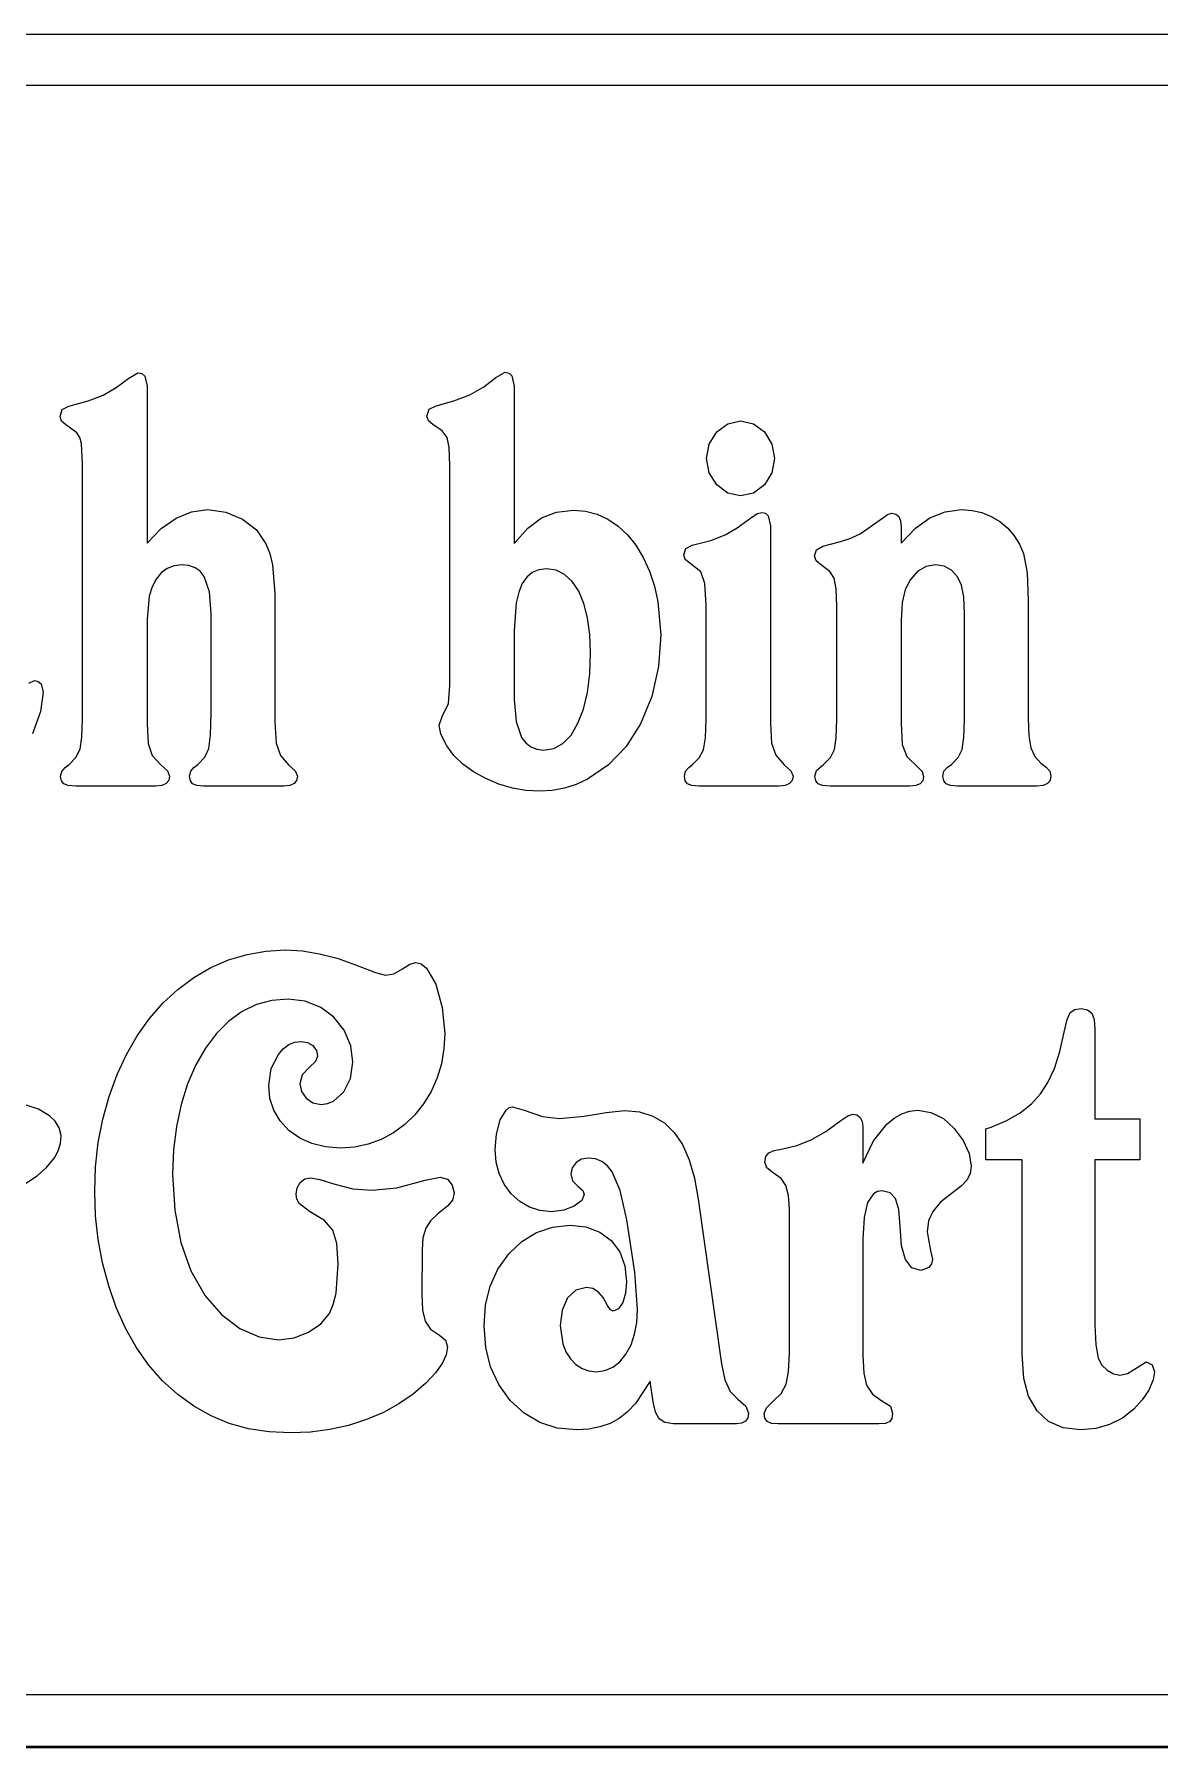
# Model space of a CAD drawing. Extents: x 0 to 380, y 0 to 510.
# Drawn here: x 194 to 305.6, y 169.9 to 339.8 of the extents above; entities that cross this region are included whole.
import ezdxf

# ---------------------------------------------------------------- set-up
doc = ezdxf.new("R2010")
doc.units = 0

msp = doc.modelspace()

# ---------------------------------------------------------------- linework, layer by layer
at = {"layer": 'Ebene 1'}
for p, q in [((0.2883, 339.760406), (380.28848, 339.760406)), ((360.20003, 334.670602), (19.97688, 334.670602)), ((203.367272, 305.686831), (204.292082, 306.200378)), ((204.292082, 306.200378), (204.684788, 306.117304)), ((204.684788, 306.117304), (204.965292, 305.868083)), ((204.965292, 305.868083), (205.189695, 304.871198)), ((238.555976, 304.812668), (239.761289, 305.747249)), ((239.761289, 305.747249), (240.686108, 306.260795)), ((240.686108, 306.260795), (241.07881, 306.173945)), ((241.07881, 306.173945), (241.359311, 305.913396)), ((241.359311, 305.913396), (241.583712, 304.871198)), ((200.837642, 303.995146), (202.136459, 304.735258)), ((202.136459, 304.735258), (203.367272, 305.686831)), ((205.189695, 304.871198), (205.189695, 289.313741)), ((205.189695, 304.871198), (205.189695, 304.871198)), ((235.604744, 303.407966), (237.170461, 304.032907)), ((237.170461, 304.032907), (238.555976, 304.812668)), ((241.583712, 304.871198), (241.583712, 289.283533)), ((241.583712, 304.871198), (241.583712, 304.871198)), ((196.567194, 301.880541), (196.784796, 302.560236)), ((196.784796, 302.560236), (197.437603, 302.907635)), ((197.437603, 302.907635), (199.362026, 303.436287)), ((199.362026, 303.436287), (200.837642, 303.995146)), ((232.934015, 301.91075), (233.165217, 302.590444)), ((233.165217, 302.590444), (233.858824, 302.937844)), ((233.858824, 302.937844), (235.604744, 303.407966)), ((196.703195, 301.404755), (196.567194, 301.880541)), ((197.111199, 301.064908), (196.703195, 301.404755)), ((198.226415, 300.249274), (197.111199, 301.064908)), ((233.076815, 301.442516), (232.934015, 301.91075)), ((233.505216, 301.064908), (233.076815, 301.442516)), ((234.436831, 300.44563), (233.505216, 301.064908)), ((261.657544, 300.3399), (262.765961, 301.155533)), ((262.765961, 301.155533), (264.023973, 301.427411)), ((264.023973, 301.427411), (265.309189, 301.155533)), ((265.309189, 301.155533), (266.390402, 300.3399)), ((198.518815, 299.803696), (198.226415, 300.249274)), ((198.688815, 299.191971), (198.518815, 299.803696)), ((198.797616, 297.137782), (198.688815, 299.191971)), ((234.946835, 299.796144), (234.436831, 300.44563)), ((235.130441, 298.784154), (234.946835, 299.796144)), ((260.651139, 297.711747), (260.90274, 299.139106)), ((260.90274, 299.139106), (261.657544, 300.3399)), ((266.390402, 300.3399), (267.124809, 299.139106)), ((267.124809, 299.139106), (267.369611, 297.711747)), ((235.191642, 297.016948), (235.130441, 298.784154)), ((260.90274, 296.284388), (260.651139, 297.711747)), ((267.369611, 297.711747), (267.124809, 296.284388)), ((267.369611, 297.711747), (267.369611, 297.711747)), ((198.797616, 272.729188), (198.797616, 297.137782)), ((235.191642, 275.206302), (235.191642, 297.016948)), ((261.657544, 295.083594), (260.90274, 296.284388)), ((267.124809, 296.284388), (266.390402, 295.083594)), ((262.765961, 294.26796), (261.657544, 295.083594)), ((264.023973, 293.996082), (262.765961, 294.26796)), ((265.309189, 294.26796), (264.023973, 293.996082)), ((266.390402, 295.083594), (265.309189, 294.26796)), ((208.066123, 291.805956), (209.601241, 292.429009)), ((209.601241, 292.429009), (211.200961, 292.636694)), ((211.200961, 292.636694), (213.002983, 292.402577)), ((213.002983, 292.402577), (214.655401, 291.700225)), ((244.303749, 291.821059), (245.758961, 292.387472)), ((245.758961, 292.387472), (247.458981, 292.576276)), ((247.458981, 292.576276), (248.654093, 292.478097)), ((248.654093, 292.478097), (249.791406, 292.183563)), ((249.791406, 292.183563), (250.870918, 291.692673)), ((265.139189, 291.881478), (265.696792, 292.243981)), ((265.696792, 292.243981), (266.118399, 292.364815)), ((266.118399, 292.364815), (266.499203, 292.281742)), ((266.499203, 292.281742), (266.771205, 292.03252)), ((278.08653, 291.790851), (278.589735, 292.153355)), ((278.589735, 292.153355), (279.011339, 292.27419)), ((279.011339, 292.27419), (279.415947, 292.191116)), ((279.415947, 292.191116), (279.704953, 291.941894)), ((282.792182, 291.821059), (284.295001, 292.432785)), ((284.295001, 292.432785), (285.920219, 292.636694)), ((285.920219, 292.636694), (286.964031, 292.56306)), ((286.964031, 292.56306), (287.946644, 292.342159)), ((287.946644, 292.342159), (288.868056, 291.973991)), ((205.189695, 289.313741), (206.595608, 290.767533)), ((206.595608, 290.767533), (208.066123, 291.805956)), ((214.655401, 291.700225), (216.022216, 290.620266)), ((216.022216, 290.620266), (216.967429, 289.253324)), ((241.583712, 289.283533), (242.93013, 290.793965)), ((242.93013, 290.793965), (244.303749, 291.821059)), ((250.870918, 291.692673), (251.892631, 291.005426)), ((251.892631, 291.005426), (252.810642, 290.136927)), ((262.500757, 290.129375), (263.690773, 290.824174)), ((263.690773, 290.824174), (265.139189, 291.881478)), ((266.771205, 292.03252), (266.988808, 291.035634)), ((266.988808, 291.035634), (266.988808, 271.460426)), ((275.890104, 290.242658), (278.08653, 291.790851)), ((279.704953, 291.941894), (279.878357, 291.526525)), ((279.878357, 291.526525), (279.936158, 290.945009)), ((279.936158, 290.945009), (279.936158, 289.313741)), ((279.936158, 290.945009), (279.936158, 290.945009)), ((279.936158, 289.313741), (281.370969, 290.786413)), ((281.370969, 290.786413), (282.792182, 291.821059)), ((288.868056, 291.973991), (289.728267, 291.458556)), ((289.728267, 291.458556), (290.506875, 290.795854)), ((290.506875, 290.795854), (291.156281, 290.046301)), ((216.967429, 289.253324), (217.360131, 288.299864)), ((252.810642, 290.136927), (253.633453, 289.102281)), ((253.633453, 289.102281), (254.361063, 287.901487)), ((258.393511, 288.165813), (258.597513, 288.777538)), ((258.597513, 288.777538), (259.209519, 289.102281)), ((259.209519, 289.102281), (261.079542, 289.585619)), ((261.079542, 289.585619), (262.500757, 290.129375)), ((271.551655, 288.664255), (272.184065, 289.011655)), ((272.184065, 289.011655), (273.70728, 289.404367)), ((273.70728, 289.404367), (274.796992, 289.734775)), ((274.796992, 289.734775), (275.890104, 290.242658)), ((291.156281, 290.046301), (291.676486, 289.209899)), ((291.676486, 289.209899), (292.06749, 288.286648)), ((207.862125, 287.080189), (207.175316, 286.813975)), ((208.644135, 287.168927), (207.862125, 287.080189)), ((209.34284, 287.097181), (208.644135, 287.168927)), ((209.942945, 286.881945), (209.34284, 287.097181)), ((217.360131, 288.299864), (217.640632, 287.161375)), ((217.640632, 287.161375), (217.865034, 284.329314)), ((254.361063, 287.901487), (254.993472, 286.534546)), ((258.543112, 287.682475), (258.393511, 288.165813)), ((258.991917, 287.319971), (258.543112, 287.682475)), ((260.079928, 286.474128), (258.991917, 287.319971)), ((271.340852, 288.044978), (271.551655, 288.664255)), ((271.524455, 287.569192), (271.340852, 288.044978)), ((272.075264, 287.10851), (271.524455, 287.569192)), ((272.857275, 286.519442), (272.075264, 287.10851)), ((283.336197, 287.168927), (282.424983, 287.010332)), ((284.199805, 287.032988), (283.336197, 287.168927)), ((292.06749, 288.286648), (292.414297, 286.383503)), ((206.0873, 285.74912), (205.694598, 284.980688)), ((206.583707, 286.370286), (206.0873, 285.74912)), ((207.175316, 286.813975), (206.583707, 286.370286)), ((210.444449, 286.523217), (209.942945, 286.881945)), ((210.847353, 286.020999), (210.444449, 286.523217)), ((211.377758, 284.495462), (210.847353, 286.020999)), ((242.819628, 285.960581), (242.372525, 285.3262)), ((243.372134, 286.413711), (242.819628, 285.960581)), ((244.030042, 286.685589), (243.372134, 286.413711)), ((244.793354, 286.776215), (244.030042, 286.685589)), ((245.736862, 286.6365), (244.793354, 286.776215)), ((246.581771, 286.217355), (245.736862, 286.6365)), ((247.328081, 285.51878), (246.581771, 286.217355)), ((247.975791, 284.540775), (247.328081, 285.51878)), ((254.993472, 286.534546), (255.481375, 285.052434)), ((260.487937, 285.3262), (260.079928, 286.474128)), ((273.299281, 285.839747), (272.857275, 286.519442)), ((273.503283, 284.797548), (273.299281, 285.839747)), ((280.874563, 285.718912), (280.344157, 284.722026)), ((281.59537, 286.534546), (280.874563, 285.718912)), ((282.424983, 287.010332), (281.59537, 286.534546)), ((284.941009, 286.625172), (284.199805, 287.032988)), ((285.539415, 285.983238), (284.941009, 286.625172)), ((285.920219, 285.144948), (285.539415, 285.983238)), ((292.414297, 286.383503), (292.5299, 283.634515)), ((205.414097, 284.064988), (205.189695, 281.791787)), ((205.694598, 284.980688), (205.414097, 284.064988)), ((211.55456, 282.335543), (211.377758, 284.495462)), ((217.865034, 284.329314), (217.865034, 283.634515)), ((242.027419, 284.469029), (241.780915, 283.40795)), ((242.372525, 285.3262), (242.027419, 284.469029)), ((248.487494, 283.3211), (247.975791, 284.540775)), ((255.481375, 285.052434), (255.829877, 283.506129)), ((260.596738, 283.181385), (260.487937, 285.3262)), ((273.571284, 283.060551), (273.503283, 284.797548)), ((280.344157, 284.722026), (280.038158, 283.438159)), ((286.144624, 283.989467), (285.920219, 285.144948)), ((286.219426, 282.335543), (286.144624, 283.989467)), ((211.55456, 272.457316), (211.55456, 282.335543)), ((217.865034, 283.634515), (217.865034, 272.276064)), ((241.780915, 283.40795), (241.583712, 280.674067)), ((248.852996, 281.897518), (248.487494, 283.3211)), ((255.829877, 283.506129), (256.108678, 280.220937)), ((260.596738, 272.517733), (260.596738, 283.181385)), ((273.571284, 272.427102), (273.571284, 283.060551)), ((280.038158, 283.438159), (279.936158, 281.640744)), ((286.219426, 272.427102), (286.219426, 282.335543)), ((292.5299, 283.634515), (292.5299, 271.973978)), ((205.189695, 281.791787), (205.189695, 272.064599)), ((241.583712, 280.674067), (241.583712, 273.816698)), ((241.583712, 280.674067), (241.583712, 280.674067)), ((249.072298, 280.270027), (248.852996, 281.897518)), ((249.145398, 278.438627), (249.072298, 280.270027)), ((279.936158, 281.640744), (279.936158, 271.460426)), ((256.108678, 280.220937), (255.884277, 277.094343)), ((249.067197, 276.359896), (249.145398, 278.438627)), ((255.884277, 277.094343), (255.211074, 274.118795)), ((193.466353, 275.447928), (194.037563, 275.689597)), ((194.037563, 275.689597), (194.40477, 275.614076)), ((194.40477, 275.614076), (194.69037, 275.387511)), ((194.69037, 275.387511), (194.907972, 274.541673)), ((235.055636, 273.423991), (235.191642, 275.206302)), ((248.832595, 274.503952), (249.067197, 276.359896)), ((194.907972, 274.541673), (194.635969, 272.638525)), ((194.907972, 274.541673), (194.907972, 274.541673)), ((241.583712, 273.816698), (241.765614, 271.622798)), ((248.441591, 272.870796), (248.832595, 274.503952)), ((255.211074, 274.118795), (254.102659, 271.415119)), ((194.635969, 272.638525), (193.847157, 270.403088)), ((198.736417, 270.07083), (198.797616, 271.853144)), ((198.797616, 271.853144), (198.797616, 272.729188)), ((205.189695, 272.064599), (205.189695, 271.400009)), ((211.493361, 270.282288), (211.55456, 272.457316)), ((217.865034, 272.276064), (217.865034, 271.611475)), ((234.130827, 271.279175), (234.430035, 272.125016)), ((234.430035, 272.125016), (235.055636, 273.423991)), ((247.894185, 271.460426), (248.441591, 272.870796)), ((260.535536, 270.025518), (260.596738, 271.853144)), ((260.596738, 271.853144), (260.596738, 272.517733)), ((273.510082, 270.017964), (273.571284, 271.853144)), ((273.571284, 271.853144), (273.571284, 272.427102)), ((286.158225, 270.048173), (286.219426, 271.853144)), ((286.219426, 271.853144), (286.219426, 272.427102)), ((292.5299, 271.973978), (292.5979, 270.206767)), ((198.552819, 268.892689), (198.736417, 270.07083)), ((205.189695, 271.400009), (205.298497, 269.466658)), ((211.309762, 268.953107), (211.493361, 270.282288)), ((217.865034, 271.611475), (218.00104, 269.496862)), ((234.321229, 270.388023), (234.130827, 271.279175)), ((234.892435, 269.224989), (234.321229, 270.388023)), ((241.765614, 271.622798), (242.311321, 270.055726)), ((246.418569, 269.466658), (247.212478, 270.297395)), ((247.212478, 270.297395), (247.894185, 271.460426)), ((254.102659, 271.415119), (252.681444, 269.164572)), ((266.988808, 271.460426), (267.097609, 269.496862)), ((279.936158, 271.460426), (280.044959, 269.345824)), ((292.5979, 270.206767), (292.801903, 269.013524)), ((198.13121, 268.061953), (198.552819, 268.892689)), ((205.298497, 269.466658), (205.706496, 268.258314)), ((210.915356, 268.092164), (211.309762, 268.953107)), ((218.00104, 269.496862), (218.409039, 268.258314)), ((235.613244, 268.275306), (234.892435, 269.224989)), ((242.311321, 270.055726), (242.7206, 269.507251)), ((242.7206, 269.507251), (243.220831, 269.115483)), ((243.220831, 269.115483), (243.812013, 268.880422)), ((243.812013, 268.880422), (244.494146, 268.802069)), ((244.494146, 268.802069), (245.512459, 268.968216)), ((245.512459, 268.968216), (246.418569, 269.466658)), ((252.681444, 269.164572), (250.920222, 267.329398)), ((259.930329, 268.031747), (260.351931, 268.832272)), ((260.351931, 268.832272), (260.535536, 270.025518)), ((267.097609, 269.496862), (267.505618, 268.288517)), ((272.918472, 268.069509), (273.326477, 268.862486)), ((273.326477, 268.862486), (273.510082, 270.017964)), ((280.044959, 269.345824), (280.507359, 268.167683)), ((285.587019, 268.069509), (285.974619, 268.862486)), ((285.974619, 268.862486), (286.158225, 270.048173)), ((292.801903, 269.013524), (293.196304, 268.152578)), ((196.621594, 266.204118), (196.737194, 266.695014)), ((196.737194, 266.695014), (197.083994, 267.080173)), ((197.083994, 267.080173), (197.464798, 267.382259)), ((197.464798, 267.382259), (198.13121, 268.061953)), ((205.706496, 268.258314), (206.549709, 267.352055)), ((206.549709, 267.352055), (207.202516, 266.747878)), ((207.202516, 266.747878), (207.420118, 266.204118)), ((209.405743, 266.204118), (209.514544, 266.710116)), ((209.514544, 266.710116), (209.840947, 267.080173)), ((209.840947, 267.080173), (210.221751, 267.382259)), ((210.221751, 267.382259), (210.915356, 268.092164)), ((218.409039, 268.258314), (219.225057, 267.352055)), ((219.225057, 267.352055), (219.877863, 266.747878)), ((219.877863, 266.747878), (220.095466, 266.204118)), ((236.497256, 267.420024), (235.613244, 268.275306)), ((237.544469, 266.659143), (236.497256, 267.420024)), ((250.920222, 267.329398), (248.8462, 265.932246)), ((258.447911, 266.204118), (258.556713, 266.725223)), ((258.556713, 266.725223), (258.883116, 267.080173)), ((258.883116, 267.080173), (259.26392, 267.382259)), ((259.26392, 267.382259), (259.930329, 268.031747)), ((267.505618, 268.288517), (268.348821, 267.352055)), ((268.348821, 267.352055), (269.001628, 266.747878)), ((269.001628, 266.747878), (269.21923, 266.204118)), ((271.395252, 266.204118), (271.531258, 266.778087)), ((271.531258, 266.778087), (272.238466, 267.382259)), ((272.238466, 267.382259), (272.918472, 268.069509)), ((280.507359, 268.167683), (281.59537, 267.110387)), ((281.59537, 267.110387), (282.023778, 266.67991)), ((282.023778, 266.67991), (282.16658, 266.173914)), ((284.0706, 266.204118), (284.179401, 266.710116)), ((284.179401, 266.710116), (284.505804, 267.080173)), ((284.505804, 267.080173), (284.913813, 267.382259)), ((284.913813, 267.382259), (285.587019, 268.069509)), ((293.196304, 268.152578), (293.781112, 267.503093)), ((293.781112, 267.503093), (294.325118, 267.110387)), ((294.325118, 267.110387), (294.671925, 266.725223)), ((294.671925, 266.725223), (294.787527, 266.234332)), ((196.703195, 265.758545), (196.621594, 266.204118)), ((196.947998, 265.448908), (196.703195, 265.758545)), ((197.376403, 265.290309), (196.947998, 265.448908)), ((198.117614, 265.237442), (197.376403, 265.290309)), ((206.032899, 265.237442), (198.117614, 265.237442)), ((206.639808, 265.297859), (206.032899, 265.237442)), ((207.073313, 265.479111), (206.639808, 265.297859)), ((207.333417, 265.781197), (207.073313, 265.479111)), ((207.420118, 266.204118), (207.333417, 265.781197)), ((209.480543, 265.758545), (209.405743, 266.204118)), ((209.704941, 265.448908), (209.480543, 265.758545)), ((210.112945, 265.290309), (209.704941, 265.448908)), ((210.792952, 265.237442), (210.112945, 265.290309)), ((218.735452, 265.237442), (210.792952, 265.237442)), ((219.330458, 265.297859), (218.735452, 265.237442)), ((219.755462, 265.479111), (219.330458, 265.297859)), ((220.010465, 265.781197), (219.755462, 265.479111)), ((220.095466, 266.204118), (220.010465, 265.781197)), ((238.754883, 265.992663), (237.544469, 266.659143)), ((240.068997, 265.43758), (238.754883, 265.992663)), ((241.400111, 265.041092), (240.068997, 265.43758)), ((242.748226, 264.803199), (241.400111, 265.041092)), ((246.561372, 265.025987), (245.357757, 264.799423)), ((247.724186, 265.403595), (246.561372, 265.025987)), ((248.8462, 265.932246), (247.724186, 265.403595)), ((258.529512, 265.758545), (258.447911, 266.204118)), ((258.774315, 265.448908), (258.529512, 265.758545)), ((259.195919, 265.290309), (258.774315, 265.448908)), ((259.916726, 265.237442), (259.195919, 265.290309)), ((267.859216, 265.237442), (259.916726, 265.237442)), ((268.454222, 265.297859), (267.859216, 265.237442)), ((267.859216, 265.237442), (267.859216, 265.237442)), ((268.879227, 265.479111), (268.454222, 265.297859)), ((269.134229, 265.781197), (268.879227, 265.479111)), ((269.21923, 266.204118), (269.134229, 265.781197)), ((271.476853, 265.758545), (271.395252, 266.204118)), ((271.721656, 265.448908), (271.476853, 265.758545)), ((272.150061, 265.290309), (271.721656, 265.448908)), ((272.891272, 265.237442), (272.150061, 265.290309)), ((280.806567, 265.237442), (272.891272, 265.237442)), ((281.401573, 265.295972), (280.806567, 265.237442)), ((281.826577, 265.47156), (281.401573, 265.295972)), ((282.08158, 265.764208), (281.826577, 265.47156)), ((282.16658, 266.173914), (282.08158, 265.764208)), ((284.152201, 265.758545), (284.0706, 266.204118)), ((284.397003, 265.448908), (284.152201, 265.758545)), ((284.818607, 265.290309), (284.397003, 265.448908)), ((285.539415, 265.237442), (284.818607, 265.290309)), ((293.400309, 265.237442), (285.539415, 265.237442)), ((294.007217, 265.299748), (293.400309, 265.237442)), ((294.440723, 265.486665), (294.007217, 265.299748)), ((294.700826, 265.798193), (294.440723, 265.486665)), ((294.787527, 266.234332), (294.700826, 265.798193)), ((244.113342, 264.723901), (242.748226, 264.803199)), ((245.357757, 264.799423), (244.113342, 264.723901)), ((211.496373, 247.241257), (213.269498, 248.007067)), ((213.269498, 248.007067), (215.096704, 248.554075)), ((215.096704, 248.554075), (216.977992, 248.882279)), ((216.977992, 248.882279), (218.913361, 248.991681)), ((218.913361, 248.991681), (220.586048, 248.89944)), ((220.586048, 248.89944), (222.297364, 248.622717)), ((222.297364, 248.622717), (224.04731, 248.161513)), ((224.04731, 248.161513), (225.835886, 247.515827)), ((209.819824, 246.256642), (211.496373, 247.241257)), ((225.835886, 247.515827), (227.82148, 246.743579)), ((227.82148, 246.743579), (228.833591, 246.486163)), ((228.833591, 246.486163), (229.652553, 246.640612)), ((229.652553, 246.640612), (230.502415, 247.103961)), ((230.502415, 247.103961), (231.236391, 247.593053)), ((231.236391, 247.593053), (231.831296, 247.756084)), ((231.831296, 247.756084), (232.356665, 247.610215)), ((232.356665, 247.610215), (232.882034, 247.172609)), ((232.882034, 247.172609), (233.809159, 245.593794)), ((206.791218, 243.733968), (208.251439, 245.087546)), ((208.251439, 245.087546), (209.819824, 246.256642)), ((233.809159, 245.593794), (234.458141, 243.294209)), ((205.439162, 242.195908), (206.791218, 243.733968)), ((216.047006, 243.568787), (214.619621, 242.882345)), ((217.570967, 243.980652), (216.047006, 243.568787)), ((219.191504, 244.11794), (217.570967, 243.980652)), ((220.860323, 243.912008), (219.191504, 244.11794)), ((222.40553, 243.294209), (220.860323, 243.912008)), ((223.711231, 242.316028), (222.40553, 243.294209)), ((234.458141, 243.294209), (234.705378, 240.720054)), ((296.699091, 242.779382), (297.139474, 243.088282)), ((297.139474, 243.088282), (297.780734, 243.191248)), ((297.780734, 243.191248), (298.398816, 243.07112)), ((298.398816, 243.07112), (298.831473, 242.710735)), ((204.226174, 240.490528), (205.439162, 242.195908)), ((213.288811, 241.921327), (212.071961, 240.709329)), ((214.619621, 242.882345), (213.288811, 241.921327)), ((224.723346, 241.028948), (223.711231, 242.316028)), ((296.11191, 240.857339), (296.397776, 242.110101)), ((296.397776, 242.110101), (296.699091, 242.779382)), ((298.831473, 242.710735), (299.063258, 242.084355)), ((299.063258, 242.084355), (299.14052, 241.097596)), ((203.152256, 238.634988), (204.226174, 240.490528)), ((212.071961, 240.709329), (210.986452, 239.269946)), ((218.69124, 239.197009), (219.230131, 239.604585)), ((219.230131, 239.604585), (219.819242, 239.849131)), ((219.819242, 239.849131), (220.458572, 239.930647)), ((220.458572, 239.930647), (221.092105, 239.82768)), ((221.092105, 239.82768), (221.632924, 239.518781)), ((221.632924, 239.518781), (221.980599, 239.029689)), ((225.372331, 239.501619), (224.723346, 241.028948)), ((225.588659, 237.871318), (225.372331, 239.501619)), ((234.705378, 240.720054), (234.620391, 239.188428)), ((295.663802, 238.915997), (296.11191, 240.857339)), ((299.14052, 241.097596), (299.14052, 232.242495)), ((202.217406, 236.62929), (203.152256, 238.634988)), ((210.986452, 239.269946), (210.032286, 237.603179)), ((217.484045, 237.227774), (218.202567, 238.626402)), ((218.202567, 238.626402), (218.69124, 239.197009)), ((221.895613, 237.922802), (221.29298, 237.356481)), ((222.096491, 238.454793), (221.895613, 237.922802)), ((221.980599, 239.029689), (222.096491, 238.454793)), ((225.364605, 236.25818), (225.588659, 237.871318)), ((234.620391, 239.188428), (234.365431, 237.716866)), ((295.122981, 237.244939), (295.663802, 238.915997)), ((201.421625, 234.473432), (202.217406, 236.62929)), ((210.032286, 237.603179), (209.209463, 235.709029)), ((217.244537, 235.571733), (217.484045, 237.227774)), ((220.574464, 236.618562), (220.334959, 235.709029)), ((221.29298, 237.356481), (220.574464, 236.618562)), ((224.69244, 234.919611), (225.364605, 236.25818)), ((233.940498, 236.305368), (233.345592, 234.953935)), ((234.365431, 237.716866), (233.940498, 236.305368)), ((294.489446, 235.844166), (295.122981, 237.244939)), ((200.79968, 232.223185), (201.421625, 234.473432)), ((209.209463, 235.709029), (208.560479, 233.669007)), ((217.370085, 234.276076), (217.244537, 235.571733)), ((220.334959, 235.709029), (220.489478, 234.945359)), ((220.489478, 234.945359), (220.953036, 234.301812)), ((223.664877, 233.992921), (224.69244, 234.919611)), ((233.345592, 234.953935), (232.601963, 233.733356)), ((292.865047, 233.735502), (293.763197, 234.713678)), ((293.763197, 234.713678), (294.489446, 235.844166)), ((194.423135, 233.204776), (193.21444, 233.5981)), ((195.51441, 232.5588), (194.423135, 233.204776)), ((208.560479, 233.669007), (208.09692, 231.495987)), ((217.746729, 233.100545), (217.370085, 234.276076)), ((218.374469, 232.045139), (217.746729, 233.100545)), ((220.953036, 234.301812), (221.632929, 233.838472)), ((221.632929, 233.838472), (222.436435, 233.684025)), ((222.436435, 233.684025), (223.075766, 233.761249)), ((223.075766, 233.761249), (223.664877, 233.992921)), ((232.601963, 233.733356), (231.730855, 232.645774)), ((240.206343, 232.139523), (240.770342, 233.117707)), ((240.770342, 233.117707), (241.081313, 233.362253)), ((241.081313, 233.362253), (241.4116, 233.443768)), ((241.4116, 233.443768), (242.555056, 233.100539)), ((242.555056, 233.100539), (244.39385, 232.482741)), ((248.51955, 232.517065), (250.682838, 232.894607)), ((250.682838, 232.894607), (252.506181, 233.066226)), ((252.506181, 233.066226), (253.997307, 232.931082)), ((253.997307, 232.931082), (255.318459, 232.525651)), ((274.641273, 232.559967), (275.15892, 232.722998)), ((275.15892, 232.722998), (275.552945, 232.637193)), ((279.25178, 232.328293), (280.003136, 232.757319)), ((280.003136, 232.757319), (280.781533, 233.014734)), ((280.781533, 233.014734), (281.586972, 233.100539)), ((281.586972, 233.100539), (282.869496, 232.894607)), ((282.869496, 232.894607), (284.121119, 232.276808)), ((290.408169, 232.088044), (291.746705, 232.860291)), ((291.746705, 232.860291), (292.865047, 233.735502)), ((196.06964, 232.00954), (195.51441, 232.5588)), ((196.48501, 231.35066), (196.06964, 232.00954)), ((196.67246, 230.593334), (196.48501, 231.35066)), ((200.355434, 229.900005), (200.79968, 232.223185)), ((208.09692, 231.495987), (207.818784, 229.18997)), ((219.253306, 231.109859), (218.374469, 232.045139)), ((220.325293, 230.344049), (219.253306, 231.109859)), ((230.732266, 231.69119), (229.606197, 230.869602)), ((231.730855, 232.645774), (230.732266, 231.69119)), ((239.812316, 230.723736), (240.206343, 232.139523)), ((244.39385, 232.482741), (246.078129, 232.276808)), ((246.078129, 232.276808), (248.51955, 232.517065)), ((255.318459, 232.525651), (256.469638, 231.849932)), ((256.469638, 231.849932), (257.450843, 230.903926)), ((272.470257, 230.996165), (273.953653, 232.070875)), ((273.953653, 232.070875), (274.641273, 232.559967)), ((275.552945, 232.637193), (275.869714, 232.37978)), ((275.869714, 232.37978), (276.078314, 231.976498)), ((276.078314, 231.976498), (276.147847, 231.453087)), ((276.147847, 231.453087), (276.147847, 227.849258)), ((276.147847, 231.453087), (276.147847, 231.453087)), ((277.206314, 230.054454), (278.527465, 231.727657)), ((278.527465, 231.727657), (279.25178, 232.328293)), ((284.121119, 232.276808), (285.202761, 231.307213)), ((285.202761, 231.307213), (286.098982, 230.114519)), ((288.324072, 231.247154), (288.849441, 231.418763)), ((288.324072, 228.192486), (288.324072, 231.247154)), ((288.849441, 231.418763), (290.408169, 232.088044)), ((299.14052, 232.242495), (303.59071, 232.242495)), ((303.59071, 232.242495), (303.59071, 228.192486)), ((196.375719, 229.077466), (196.60977, 229.81341)), ((196.60977, 229.81341), (196.67246, 230.593334)), ((200.088886, 227.503892), (200.355434, 229.900005)), ((221.532488, 229.797041), (220.325293, 230.344049)), ((222.874889, 229.468837), (221.532488, 229.797041)), ((224.352496, 229.359435), (222.874889, 229.468837)), ((225.758633, 229.453821), (224.352496, 229.359435)), ((227.102962, 229.736977), (225.758633, 229.453821)), ((228.385483, 230.208904), (227.102962, 229.736977)), ((229.606197, 230.869602), (228.385483, 230.208904)), ((239.680974, 229.22214), (239.812316, 230.723736)), ((257.450843, 230.903926), (258.260147, 229.691929)), ((258.260147, 229.691929), (258.926519, 228.183902)), ((268.20549, 229.290787), (269.596176, 229.606121)), ((269.596176, 229.606121), (271.017765, 230.17458)), ((271.017765, 230.17458), (272.470257, 230.996165)), ((276.147847, 227.849258), (277.206314, 230.054454)), ((286.098982, 230.114519), (286.678436, 228.827444)), ((195.213769, 227.42995), (196.00195, 228.40039)), ((196.00195, 228.40039), (196.375719, 229.077466)), ((207.818784, 229.18997), (207.726073, 226.750956)), ((239.781412, 227.969383), (239.680974, 229.22214)), ((240.082727, 226.819593), (239.781412, 227.969383)), ((247.716048, 227.917905), (247.322021, 227.394492)), ((248.264594, 228.252548), (247.716048, 227.917905)), ((248.921305, 228.364095), (248.264594, 228.252548)), ((249.637896, 228.278289), (248.921305, 228.364095)), ((250.273363, 228.020872), (249.637896, 228.278289)), ((250.827705, 227.591843), (250.273363, 228.020872)), ((258.926519, 228.183902), (259.449957, 226.379847)), ((266.413042, 227.952229), (266.513481, 228.52712)), ((266.621647, 227.394495), (266.413042, 227.952229)), ((266.513481, 228.52712), (266.814798, 228.878922)), ((266.814798, 228.878922), (267.347896, 229.119178)), ((267.347896, 229.119178), (268.20549, 229.290787)), ((286.678436, 228.827444), (286.871588, 227.574687)), ((291.939854, 228.192486), (288.324072, 228.192486)), ((291.939854, 208.937772), (291.939854, 228.192486)), ((303.59071, 228.192486), (299.14052, 228.192486)), ((299.14052, 228.192486), (299.14052, 211.820831)), ((192.68267, 225.52849), (194.28563, 226.591)), ((194.28563, 226.591), (195.213769, 227.42995)), ((200.000037, 225.034846), (200.088886, 227.503892)), ((207.726073, 226.750956), (207.926949, 223.192182)), ((220.064546, 225.420971), (220.365855, 225.927225)), ((220.365855, 225.927225), (220.837146, 226.287602)), ((220.837146, 226.287602), (221.385697, 226.407728)), ((221.385697, 226.407728), (222.312819, 226.253278)), ((222.312819, 226.253278), (223.796221, 225.789929)), ((229.961594, 225.420968), (232.75842, 226.167482)), ((232.75842, 226.167482), (234.241811, 226.476376)), ((234.241811, 226.476376), (234.98351, 226.270443)), ((234.98351, 226.270443), (235.447077, 225.686968)), ((240.584919, 225.77277), (240.082727, 226.819593)), ((247.322021, 227.394492), (247.190679, 226.78528)), ((247.190679, 226.78528), (247.376104, 226.115996)), ((247.376104, 226.115996), (247.932379, 225.549683)), ((251.300924, 226.991202), (250.827705, 227.591843)), ((252.081256, 225.137812), (251.300924, 226.991202)), ((259.449957, 226.379847), (259.830462, 224.279762)), ((267.247459, 226.888241), (266.621647, 227.394495)), ((268.043242, 226.339085), (267.247459, 226.888241)), ((268.514528, 225.652644), (268.043242, 226.339085)), ((286.469832, 226.201795), (285.874925, 225.575418)), ((286.771149, 226.819599), (286.469832, 226.201795)), ((286.871588, 227.574687), (286.771149, 226.819599)), ((200.086954, 222.636589), (200.000037, 225.034846)), ((219.964109, 224.794589), (220.064546, 225.420971)), ((220.041369, 224.271179), (219.964109, 224.794589)), ((220.273148, 223.867897), (220.041369, 224.271179)), ((223.796221, 225.789929), (225.588657, 225.32658)), ((225.588657, 225.32658), (227.504711, 225.172131)), ((227.504711, 225.172131), (229.961594, 225.420968)), ((235.447077, 225.686968), (235.632502, 224.931885)), ((235.632502, 224.931885), (235.477981, 224.193958)), ((241.287987, 224.828913), (240.584919, 225.77277)), ((242.139781, 224.048086), (241.287987, 224.828913)), ((247.932379, 225.549683), (248.372757, 225.146396)), ((248.51955, 224.760265), (248.272318, 224.142472)), ((248.372757, 225.146396), (248.51955, 224.760265)), ((252.753418, 222.254758), (252.081256, 225.137812)), ((259.830462, 224.279762), (262.117372, 207.976755)), ((268.769486, 224.648723), (268.514528, 225.652644)), ((268.854472, 223.284422), (268.769486, 224.648723)), ((277.206316, 224.820335), (276.611414, 223.970858)), ((277.602276, 225.032704), (277.206316, 224.820335)), ((278.063908, 225.103494), (277.602276, 225.032704)), ((278.859688, 224.914723), (278.063908, 225.103494)), ((279.392779, 224.34841), (278.859688, 224.914723)), ((279.701808, 223.258676), (279.392779, 224.34841)), ((285.017338, 224.931885), (283.835251, 223.988022)), ((285.874925, 225.575418), (285.017338, 224.931885)), ((200.347707, 220.281234), (200.086954, 222.636589)), ((207.926949, 223.192182), (208.529579, 219.99808)), ((221.29298, 223.078489), (220.273148, 223.867897)), ((222.784106, 222.186113), (221.29298, 223.078489)), ((234.025489, 222.838232), (233.291511, 222.151789)), ((235.014416, 223.62764), (234.025489, 222.838232)), ((235.477981, 224.193958), (235.014416, 223.62764)), ((243.088151, 223.490352), (242.139781, 224.048086)), ((244.133097, 223.155712), (243.088151, 223.490352)), ((245.274618, 223.044165), (244.133097, 223.155712)), ((246.487607, 223.181453), (245.274618, 223.044165)), ((247.530623, 223.593316), (246.487607, 223.181453)), ((248.272318, 224.142472), (247.530623, 223.593316)), ((268.854472, 209.00642), (268.854472, 223.284422)), ((276.611414, 223.970858), (276.263739, 222.477847)), ((279.82544, 221.568312), (279.701808, 223.258676)), ((283.070372, 223.078489), (282.653166, 222.14321)), ((283.835251, 223.988022), (283.070372, 223.078489)), ((223.610796, 221.225094), (222.784106, 222.186113)), ((224.004823, 219.88653), (223.610796, 221.225094)), ((232.820222, 221.396703), (232.542085, 220.444265)), ((233.291511, 222.151789), (232.820222, 221.396703)), ((242.348383, 220.103193), (243.798947, 220.993423)), ((243.798947, 220.993423), (245.392442, 221.527561)), ((245.392442, 221.527561), (247.128868, 221.705607)), ((247.128868, 221.705607), (248.666347, 221.533996)), ((248.666347, 221.533996), (250.064761, 221.019161)), ((250.064761, 221.019161), (251.208214, 220.186849)), ((253.541471, 217.063538), (252.753418, 222.254758)), ((276.263739, 222.477847), (276.147847, 220.332715)), ((279.966441, 219.661292), (279.82544, 221.568312)), ((282.653166, 222.14321), (282.514097, 221.053485)), ((282.514097, 221.053485), (282.854041, 219.200089)), ((200.782295, 217.968781), (200.347707, 220.281234)), ((208.529579, 219.99808), (209.533962, 217.16865)), ((224.136166, 217.861521), (224.004823, 219.88653)), ((232.449401, 219.234413), (232.418467, 214.909824)), ((232.542085, 220.444265), (232.449373, 219.234413)), ((232.449373, 219.234413), (232.449401, 219.234413)), ((241.04075, 218.856871), (242.348383, 220.103193)), ((251.208214, 220.186849), (252.042624, 219.062804)), ((276.147847, 220.332715), (276.147847, 209.452609)), ((280.358538, 218.299134), (279.966441, 219.661292)), ((282.854041, 219.200089), (283.039466, 218.342034)), ((201.390719, 215.699231), (200.782295, 217.968781)), ((223.919835, 214.969888), (224.136166, 217.861521)), ((239.972629, 217.355275), (241.04075, 218.856871)), ((252.042624, 219.062804), (252.55254, 217.681336)), ((252.55254, 217.681336), (252.722512, 216.076773)), ((281.001731, 217.48184), (280.358538, 218.299134)), ((281.89602, 217.209409), (281.001731, 217.48184)), ((282.668626, 217.518303), (281.89602, 217.209409)), ((282.946756, 217.878688), (282.668626, 217.518303)), ((283.039466, 218.342034), (282.946756, 217.878688)), ((209.533962, 217.16865), (210.940099, 214.703891)), ((239.209685, 215.66491), (239.972629, 217.355275)), ((252.722512, 216.076773), (252.6298, 214.969885)), ((253.804156, 213.365333), (253.541471, 217.063538)), ((202.136282, 213.536938), (201.390719, 215.699231)), ((210.940099, 214.703891), (212.55484, 212.850496)), ((223.649421, 213.852276), (223.919835, 214.969888)), ((232.418467, 214.909824), (232.503455, 213.288101)), ((238.751919, 213.785775), (239.209685, 215.66491)), ((246.881631, 214.497958), (246.325356, 213.279523)), ((247.70059, 215.270206), (246.881631, 214.497958)), ((248.735881, 215.527622), (247.70059, 215.270206)), ((249.365554, 215.416076), (248.735881, 215.527622)), ((249.925692, 215.081435), (249.365554, 215.416076)), ((250.416296, 214.523702), (249.925692, 215.081435)), ((250.837366, 213.742875), (250.416296, 214.523702)), ((252.351662, 214.051769), (251.911284, 213.408227)), ((252.6298, 214.969885), (252.351662, 214.051769)), ((203.044093, 211.511935), (202.136282, 213.536938)), ((212.55484, 212.850496), (214.370455, 211.477613)), ((222.428709, 211.9238), (223.270843, 212.953467)), ((223.270843, 212.953467), (223.649421, 213.852276)), ((232.503455, 213.288101), (232.75842, 212.198373)), ((238.59933, 211.71787), (238.751919, 213.785775)), ((246.325356, 213.279523), (246.139931, 211.752194)), ((251.115501, 213.331004), (250.837366, 213.742875)), ((251.393641, 213.193713), (251.115501, 213.331004)), ((251.911284, 213.408227), (251.393641, 213.193713)), ((253.732691, 212.071816), (253.804156, 213.365333)), ((204.11415, 209.62422), (203.044093, 211.511935)), ((214.370455, 211.477613), (216.286514, 210.628137)), ((216.286514, 210.628137), (218.202567, 210.344978)), ((219.7555, 210.533751), (221.200272, 211.100072)), ((221.200272, 211.100072), (222.428709, 211.9238)), ((232.75842, 212.198373), (233.28379, 211.417549)), ((233.28379, 211.417549), (234.180009, 210.791167)), ((234.180009, 210.791167), (234.782635, 210.302078)), ((238.761576, 209.596335), (238.59933, 211.71787)), ((246.139931, 211.752194), (246.394892, 209.933117)), ((253.160968, 209.858036), (253.518294, 210.902717)), ((253.518294, 210.902717), (253.732691, 212.071816)), ((299.14052, 211.820831), (299.225507, 209.864469)), ((205.346454, 207.873794), (204.11415, 209.62422)), ((218.202567, 210.344978), (219.7555, 210.533751)), ((234.782635, 210.302078), (234.98351, 209.658542)), ((234.98351, 209.658542), (234.848305, 208.866987)), ((239.248315, 207.65928), (238.761576, 209.596335)), ((246.394892, 209.933117), (246.713592, 209.15229)), ((246.713592, 209.15229), (247.159773, 208.457269)), ((252.048421, 208.171961), (252.66071, 208.937772)), ((252.66071, 208.937772), (253.160968, 209.858036)), ((268.777213, 207.17877), (268.854472, 209.00642)), ((276.147847, 209.452609), (276.147847, 208.800487)), ((292.094375, 206.518066), (291.939854, 208.937772)), ((299.225507, 209.864469), (299.480465, 208.525906)), ((206.73569, 206.289077), (205.346454, 207.873794)), ((234.442688, 208.002498), (233.766661, 207.065077)), ((234.848305, 208.866987), (234.442688, 208.002498)), ((240.059546, 205.906706), (239.248315, 207.65928)), ((247.159773, 208.457269), (247.702526, 207.901678)), ((247.702526, 207.901678), (248.31095, 207.504828)), ((248.31095, 207.504828), (248.985047, 207.266718)), ((248.985047, 207.266718), (249.724817, 207.187348)), ((249.724817, 207.187348), (250.580474, 207.296749)), ((250.580474, 207.296749), (251.355009, 207.624954)), ((251.355009, 207.624954), (252.048421, 208.171961)), ((262.117372, 207.976755), (262.457317, 206.363617)), ((276.147847, 208.800487), (276.240559, 207.05006)), ((299.480465, 208.525906), (299.835859, 207.848046)), ((299.835859, 207.848046), (300.345778, 207.324633)), ((300.345778, 207.324633), (300.971588, 206.964256)), ((302.38545, 207.015739), (303.21986, 207.530566)), ((303.21986, 207.530566), (304.239702, 208.148364)), ((304.239702, 208.148364), (304.826882, 207.873794)), ((304.826882, 207.873794), (305.043203, 207.187348)), ((208.230193, 204.915656), (206.73569, 206.289077)), ((232.820222, 206.054723), (231.560879, 204.954268)), ((233.766661, 207.065077), (232.820222, 206.054723)), ((241.195269, 204.338612), (240.059546, 205.906706)), ((255.071225, 206.260656), (253.60328, 204.046875)), ((255.349367, 204.201327), (255.071225, 206.260656)), ((255.071225, 206.260656), (255.071225, 206.260656)), ((262.457317, 206.363617), (262.982686, 205.230991)), ((268.050968, 205.016472), (268.545434, 205.951751)), ((268.545434, 205.951751), (268.777213, 207.17877)), ((276.240559, 207.05006), (276.518697, 205.84879)), ((276.518697, 205.84879), (277.082698, 204.964994)), ((292.55794, 204.750478), (292.094375, 206.518066)), ((300.971588, 206.964256), (301.612847, 206.84413)), ((301.612847, 206.84413), (302.38545, 207.015739)), ((304.904137, 206.3722), (304.486938, 205.368276)), ((305.043203, 207.187348), (304.904137, 206.3722)), ((209.829964, 203.75353), (208.230193, 204.915656)), ((230.162467, 203.986811), (228.624986, 203.152353)), ((231.560879, 204.954268), (230.162467, 203.986811)), ((242.556986, 203.062257), (241.195269, 204.338612)), ((253.60328, 204.046875), (252.811362, 203.210274)), ((255.573422, 203.163082), (255.349367, 204.201327)), ((262.982686, 205.230991), (263.755291, 204.475897)), ((263.755291, 204.475897), (264.543345, 203.763716)), ((266.575295, 203.617847), (267.247459, 204.269964)), ((267.247459, 204.269964), (268.050968, 205.016472)), ((277.082698, 204.964994), (278.033002, 204.304288)), ((278.033002, 204.304288), (278.898315, 203.755138)), ((293.413597, 203.293931), (292.55794, 204.750478)), ((303.822498, 204.381515), (303.003538, 203.480557)), ((304.486938, 205.368276), (303.822498, 204.381515)), ((211.535003, 202.8027), (209.829964, 203.75353)), ((213.34531, 202.063165), (211.535003, 202.8027)), ((226.948436, 202.450893), (225.155999, 201.865274)), ((228.624986, 203.152353), (226.948436, 202.450893)), ((244.107988, 202.150575), (242.556986, 203.062257)), ((245.848276, 201.603565), (244.107988, 202.150575)), ((251.980812, 202.553865), (251.080732, 202.058336)), ((252.811362, 203.210274), (251.980812, 202.553865)), ((255.936547, 202.519541), (255.573422, 203.163082)), ((256.50827, 202.133421), (255.936547, 202.519541)), ((257.358135, 202.004714), (256.50827, 202.133421)), ((264.504715, 202.270708), (264.128072, 202.071213)), ((264.730701, 202.603201), (264.504715, 202.270708)), ((264.543345, 203.763716), (264.806029, 203.068691)), ((264.806029, 203.068691), (264.730701, 202.603201)), ((266.35124, 203.034368), (266.575295, 203.617847)), ((266.4285, 202.56244), (266.35124, 203.034368)), ((266.660279, 202.24496), (266.4285, 202.56244)), ((267.085209, 202.064775), (266.660279, 202.24496)), ((278.805608, 202.24496), (278.380673, 202.064775)), ((279.014207, 202.545278), (278.805608, 202.24496)), ((278.898315, 203.755138), (279.08374, 203.034368)), ((279.08374, 203.034368), (279.014207, 202.545278)), ((294.558982, 202.253541), (293.413597, 203.293931)), ((295.994094, 201.629307), (294.558982, 202.253541)), ((301.862014, 202.579601), (300.600738, 201.936061)), ((303.003538, 203.480557), (301.862014, 202.579601)), ((215.260883, 201.534926), (213.34531, 202.063165)), ((217.281725, 201.217983), (215.260883, 201.534926)), ((219.407834, 201.112335), (217.281725, 201.217983)), ((221.385698, 201.195995), (219.407834, 201.112335)), ((223.301753, 201.446974), (221.385698, 201.195995)), ((225.155999, 201.865274), (223.301753, 201.446974)), ((247.77785, 201.421229), (245.848276, 201.603565)), ((248.979251, 201.492019), (247.77785, 201.421229)), ((250.080211, 201.704388), (248.979251, 201.492019)), ((251.080732, 202.058336), (250.080211, 201.704388)), ((263.600772, 202.004714), (257.358135, 202.004714)), ((264.128072, 202.071213), (263.600772, 202.004714)), ((267.741923, 202.004714), (267.085209, 202.064775)), ((277.723964, 202.004714), (267.741923, 202.004714)), ((278.380673, 202.064775), (277.723964, 202.004714)), ((297.718932, 201.421229), (295.994094, 201.629307)), ((299.219711, 201.549937), (297.718932, 201.421229)), ((300.600738, 201.936061), (299.219711, 201.549937)), ((20.37689, 175.2), (360.42275, 175.2)), ((0.199912, 170.05009), (380.200092, 170.05009)), ((380.28848, 169.910216), (0.2883, 169.910216))]:
    msp.add_line(p, q, dxfattribs=at)

doc.saveas('drawing.dxf')
